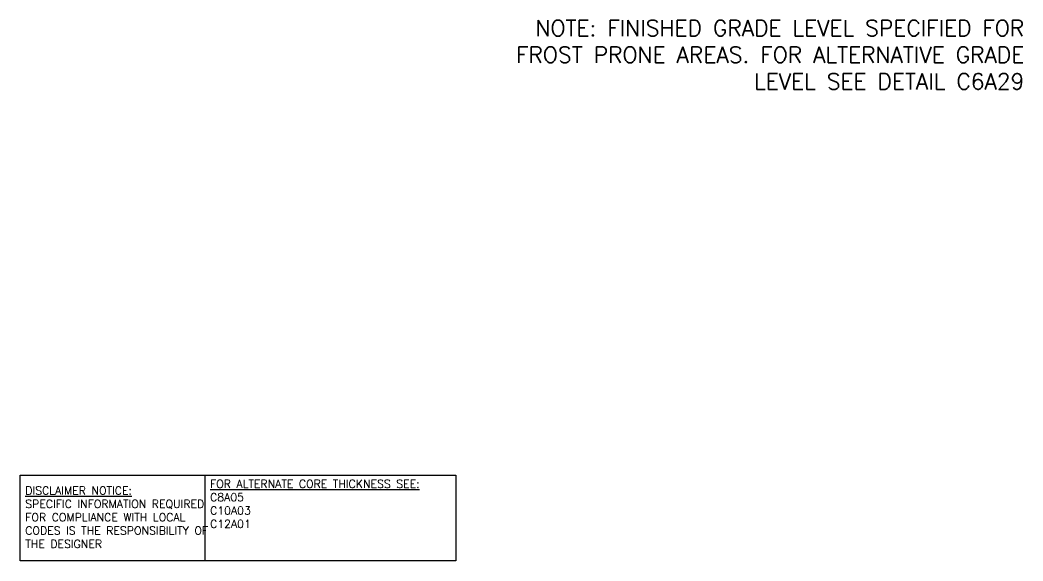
# Model space of a CAD drawing. Header units: inches. Extents: x 112.5 to 171.6, y -23.4 to 65.9.
# Drawn here: x 121.35 to 168.35, y -23.39 to 1.97 of the extents above; entities that cross this region are included whole.
import ezdxf

# ---------------------------------------------------------------- set-up
doc = ezdxf.new("R2010")
doc.units = ezdxf.units.IN
doc.header["$LTSCALE"] = 0.5
doc.header["$MEASUREMENT"] = 0
doc.layers.add('TEXT', color=4, linetype='Continuous')
doc.styles.add('ROMANS', font='romans.shx', dxfattribs={"height": 1.125})
doc.styles.get("Standard").update_dxf_attribs({"font": 'romans.shx', "height": 1.125})

msp = doc.modelspace()

# ---------------------------------------------------------------- linework, layer by layer
at = {"layer": 'TEXT'}
msp.add_lwpolyline([(121.347, -19.365), (130.002, -19.365), (130.002, -23.391), (121.347, -23.391)], close=True, dxfattribs=at)
msp.add_lwpolyline([(130.002, -19.365), (141.776, -19.365), (141.776, -23.391), (130.002, -23.391)], dxfattribs=at)

# ---------------------------------------------------------------- texts
at = {"layer": 'TEXT', "insert": (168.418, 0.345), "char_height": 0.75, "width": 27.2137, "attachment_point": 6, "style": 'ROMANS'}
msp.add_mtext('\\A1;NOTE: FINISHED GRADE LEVEL SPECIFIED FOR FROST PRONE AREAS. FOR ALTERNATIVE GRADE LEVEL SEE DETAIL C6A29', dxfattribs=at)
at = {"layer": 'TEXT', "char_height": 0.375, "attachment_point": 4}
for s, insert, width in [('{\\LFOR ALTERNATE CORE THICKNESS SEE:\\P}C8A05\\PC10A03\\PC12A01', (130.253, -20.716), 15.5553), ('{\\LDISCLAIMER NOTICE:}\\PSPECIFIC INFORMATION REQUIRED FOR COMPLIANCE WITH LOCAL CODES IS THE RESPONSIBILITY OF THE DESIGNER', (121.591, -21.343), 9.3349)]:
    msp.add_mtext(s, dxfattribs=dict(at, insert=insert, width=width))

doc.saveas('drawing.dxf')
